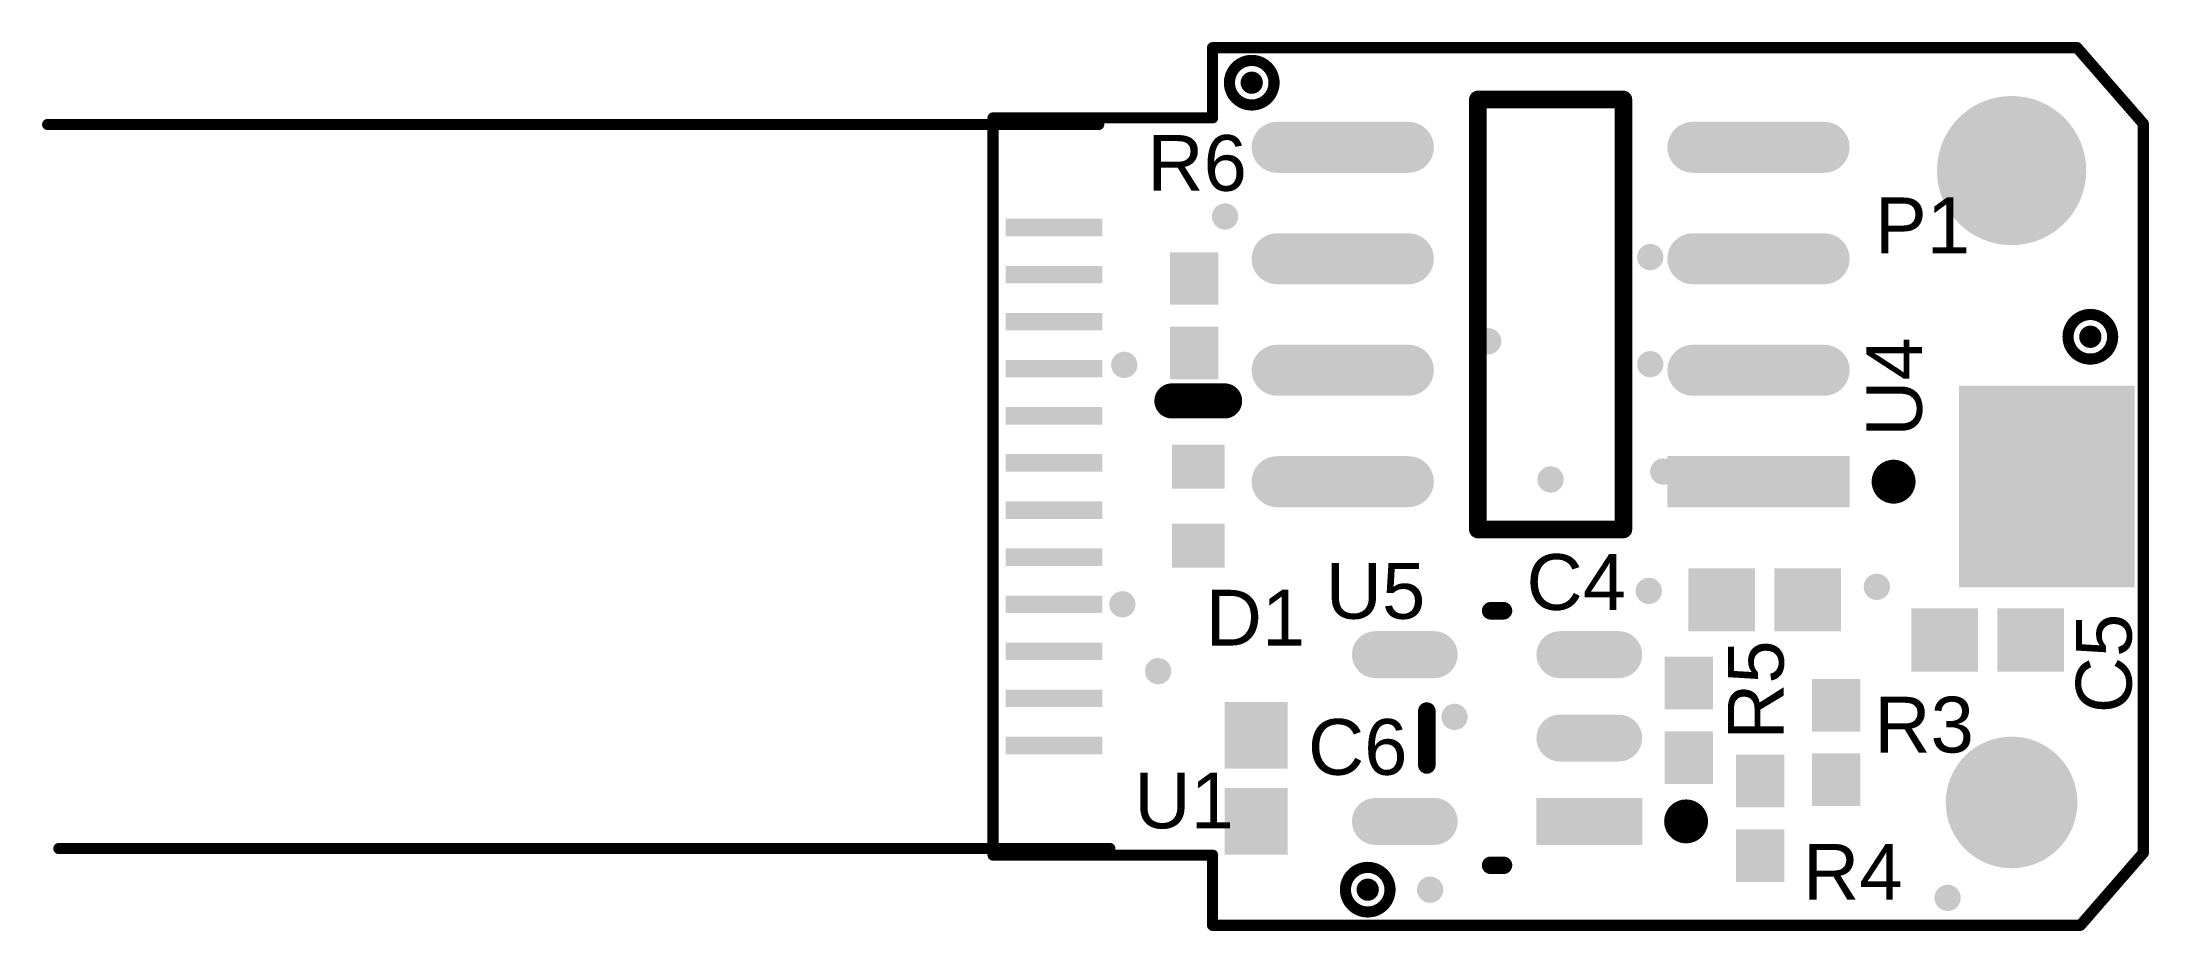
# Model space of a CAD drawing. Header units: millimetres. Extents: x -10.8 to 13.2, y -0.1 to 10.1.
import ezdxf

# ---------------------------------------------------------------- set-up
doc = ezdxf.new("R2010")
doc.units = ezdxf.units.MM
for name, color, linetype in [('KeepOutLayer', 6, 'Continuous'), ('MultiLayer', 9, 'Continuous'), ('PadHoleLayer', 156, 'Continuous'), ('TopOverlay', 2, 'Continuous'), ('TopPaste', 8, 'Continuous'), ('ViaHoleLayer', 16, 'Continuous')]:
    doc.layers.add(name, color=color, linetype=linetype)
doc.styles.add('Arial', font='', dxfattribs={"height": 0.2})
doc.styles.get('Arial').set_extended_font_data('Arial')

# ---------------------------------------------------------------- blocks, each defined once
blk = doc.blocks.new('ROHM_SML_P11MT_V_1')
at = {"layer": 'TopPaste'}
for points in [[(-0.7, 0.3), (-0.2, 0.3), (-0.2, -0.3), (-0.7, -0.3)], [(0.2, 0.3), (0.7, 0.3), (0.7, -0.3), (0.2, -0.3)]]:
    blk.add_hatch(color=8, dxfattribs=at).paths.add_polyline_path(points)
at = {"layer": 'TopOverlay', "const_width": 0.4}
blk.add_lwpolyline([(1.2, 0.3), (1.2, -0.3)], dxfattribs=at)
at = {"layer": 'TopOverlay', "const_width": 0.2}
for points in [[(1.1, 0.3, 1), (1.3, 0.3, 1)], [(1.1, -0.3, 1), (1.3, -0.3, 1)]]:
    blk.add_lwpolyline(points, format="xyb", close=True, dxfattribs=at)
blk = doc.blocks.new('RESC1005X40X25NL05T10_2')
at = {"layer": 'TopPaste'}
for points in [[(-0.725, -0.275), (-0.725, 0.275), (-0.125, 0.275), (-0.125, -0.275)], [(0.125, -0.275), (0.125, 0.275), (0.725, 0.275), (0.725, -0.275)]]:
    blk.add_hatch(color=8, dxfattribs=at).paths.add_polyline_path(points)
blk = doc.blocks.new('UDPI_3')
at = {"layer": 'MultiLayer'}
h = blk.add_hatch(color=9, dxfattribs=at)
edge = h.paths.add_edge_path()
edge.add_arc((1.183, -0.018), 0.85, 0, 360)
at = {"layer": 'PadHoleLayer'}
h = blk.add_hatch(color=156, dxfattribs=at)
edge = h.paths.add_edge_path()
edge.add_arc((1.183, -0.018), 0.75, 0, 360)
blk = doc.blocks.new('FP_SOT23_5_GAMS1812131437_IPC_C_4')
at = {"layer": 'TopPaste'}
blk.add_hatch(color=8, dxfattribs=at).paths.add_polyline_path([(-1.653, 1.218), (-0.448, 1.218), (-0.448, 0.682), (-1.653, 0.682)])
h = blk.add_hatch(color=8, dxfattribs=at)
edge = h.paths.add_edge_path()
edge.add_arc((0.716, 0.95), 0.268, 90, 180)
edge.add_line((0.448, 0.95), (0.448, 0.95))
edge.add_arc((0.716, 0.95), 0.268, 180, 270)
edge.add_line((0.716, 0.682), (1.385, 0.682))
edge.add_arc((1.385, 0.95), 0.268, 270, 360)
edge.add_line((1.653, 0.95), (1.653, 0.95))
edge.add_arc((1.385, 0.95), 0.268, 0, 90)
edge.add_line((1.385, 1.218), (0.716, 1.218))
h = blk.add_hatch(color=8, dxfattribs=at)
edge = h.paths.add_edge_path()
edge.add_arc((-1.385, 0), 0.268, 90, 180)
edge.add_line((-1.653, 0), (-1.653, 0))
edge.add_arc((-1.385, 0), 0.268, 180, 270)
edge.add_line((-1.385, -0.268), (-0.716, -0.268))
edge.add_arc((-0.716, 0), 0.268, 270, 360)
edge.add_line((-0.448, 0), (-0.448, 0))
edge.add_arc((-0.716, 0), 0.268, 0, 90)
edge.add_line((-0.716, 0.268), (-1.385, 0.268))
h = blk.add_hatch(color=8, dxfattribs=at)
edge = h.paths.add_edge_path()
edge.add_arc((-1.385, -0.95), 0.268, 90, 180)
edge.add_line((-1.653, -0.95), (-1.653, -0.95))
edge.add_arc((-1.385, -0.95), 0.268, 180, 270)
edge.add_line((-1.385, -1.218), (-0.716, -1.218))
edge.add_arc((-0.716, -0.95), 0.268, 270, 360)
edge.add_line((-0.448, -0.95), (-0.448, -0.95))
edge.add_arc((-0.716, -0.95), 0.268, 0, 90)
edge.add_line((-0.716, -0.682), (-1.385, -0.682))
h = blk.add_hatch(color=8, dxfattribs=at)
edge = h.paths.add_edge_path()
edge.add_arc((0.716, -0.95), 0.268, 90, 180)
edge.add_line((0.448, -0.95), (0.448, -0.95))
edge.add_arc((0.716, -0.95), 0.268, 180, 270)
edge.add_line((0.716, -1.218), (1.385, -1.218))
edge.add_arc((1.385, -0.95), 0.268, 270, 360)
edge.add_line((1.653, -0.95), (1.653, -0.95))
edge.add_arc((1.385, -0.95), 0.268, 0, 90)
edge.add_line((1.385, -0.682), (0.716, -0.682))
at = {"layer": 'TopOverlay', "const_width": 0.2}
for points in [[(0.073, 1.45), (-0.073, 1.45)], [(0.8, 0.307), (0.8, -0.307)], [(0.073, -1.45), (-0.073, -1.45)]]:
    blk.add_lwpolyline(points, dxfattribs=at)
at = {"layer": 'TopOverlay'}
for points, const_width in [([(-0.123, 1.45, 1), (-0.023, 1.45, 1)], 0.1), ([(0.023, 1.45, 1), (0.123, 1.45, 1)], 0.1), ([(-2.028, 0.95, 1), (-2.278, 0.95, 1)], 0.25), ([(-2.341, 0.95, 1), (-2.216, 0.95, 1)], 0.125), ([(-2.091, 0.95, 1), (-1.966, 0.95, 1)], 0.125), ([(0.75, 0.307, 1), (0.85, 0.307, 1)], 0.1), ([(0.75, -0.307, 1), (0.85, -0.307, 1)], 0.1), ([(-0.123, -1.45, 1), (-0.023, -1.45, 1)], 0.1), ([(0.023, -1.45, 1), (0.123, -1.45, 1)], 0.1)]:
    blk.add_lwpolyline(points, format="xyb", close=True, dxfattribs=dict(at, const_width=const_width))
blk = doc.blocks.new('FP_C04_057_SWB_IPC_B_5')
at = {"layer": 'TopPaste'}
blk.add_hatch(color=8, dxfattribs=at).paths.add_polyline_path([(-3.406, 2.196), (-1.329, 2.196), (-1.329, 1.614), (-3.406, 1.614)])
h = blk.add_hatch(color=8, dxfattribs=at)
edge = h.paths.add_edge_path()
edge.add_arc((1.62, 1.905), 0.291, 90, 270)
edge.add_line((1.62, 1.614), (3.115, 1.614))
edge.add_arc((3.115, 1.905), 0.291, 270, 450)
edge.add_line((3.115, 2.196), (1.62, 2.196))
h = blk.add_hatch(color=8, dxfattribs=at)
edge = h.paths.add_edge_path()
edge.add_arc((-3.115, 0.635), 0.291, 90, 270)
edge.add_line((-3.115, 0.344), (-1.62, 0.344))
edge.add_arc((-1.62, 0.635), 0.291, 270, 450)
edge.add_line((-1.62, 0.926), (-3.115, 0.926))
h = blk.add_hatch(color=8, dxfattribs=at)
edge = h.paths.add_edge_path()
edge.add_arc((1.62, 0.635), 0.291, 90, 270)
edge.add_line((1.62, 0.344), (3.115, 0.344))
edge.add_arc((3.115, 0.635), 0.291, 270, 450)
edge.add_line((3.115, 0.926), (1.62, 0.926))
h = blk.add_hatch(color=8, dxfattribs=at)
edge = h.paths.add_edge_path()
edge.add_arc((-3.115, -0.635), 0.291, 90, 270)
edge.add_line((-3.115, -0.926), (-1.62, -0.926))
edge.add_arc((-1.62, -0.635), 0.291, 270, 450)
edge.add_line((-1.62, -0.344), (-3.115, -0.344))
h = blk.add_hatch(color=8, dxfattribs=at)
edge = h.paths.add_edge_path()
edge.add_arc((1.62, -0.635), 0.291, 90, 270)
edge.add_line((1.62, -0.926), (3.115, -0.926))
edge.add_arc((3.115, -0.635), 0.291, 270, 450)
edge.add_line((3.115, -0.344), (1.62, -0.344))
h = blk.add_hatch(color=8, dxfattribs=at)
edge = h.paths.add_edge_path()
edge.add_arc((-3.115, -1.905), 0.291, 90, 270)
edge.add_line((-3.115, -2.196), (-1.62, -2.196))
edge.add_arc((-1.62, -1.905), 0.291, 270, 450)
edge.add_line((-1.62, -1.614), (-3.115, -1.614))
h = blk.add_hatch(color=8, dxfattribs=at)
edge = h.paths.add_edge_path()
edge.add_arc((1.62, -1.905), 0.291, 90, 270)
edge.add_line((1.62, -2.196), (3.115, -2.196))
edge.add_arc((3.115, -1.905), 0.291, 270, 450)
edge.add_line((3.115, -1.614), (1.62, -1.614))
at = {"layer": 'TopOverlay', "const_width": 0.2}
for points in [[(-0.829, 2.45), (-0.829, -2.45)], [(0.829, 2.45), (-0.829, 2.45)], [(0.829, 2.45), (0.829, -2.45)], [(0.829, -2.45), (-0.829, -2.45)]]:
    blk.add_lwpolyline(points, dxfattribs=at)
at = {"layer": 'TopOverlay'}
for points, const_width in [([(-0.879, 2.45, 1), (-0.779, 2.45, 1)], 0.1), ([(-0.879, 2.45, 1), (-0.779, 2.45, 1)], 0.1), ([(0.779, 2.45, 1), (0.879, 2.45, 1)], 0.1), ([(0.779, 2.45, 1), (0.879, 2.45, 1)], 0.1), ([(-3.781, 1.905, 1), (-4.031, 1.905, 1)], 0.25), ([(-4.094, 1.905, 1), (-3.969, 1.905, 1)], 0.125), ([(-3.844, 1.905, 1), (-3.719, 1.905, 1)], 0.125), ([(-0.879, -2.45, 1), (-0.779, -2.45, 1)], 0.1), ([(-0.879, -2.45, 1), (-0.779, -2.45, 1)], 0.1), ([(0.779, -2.45, 1), (0.879, -2.45, 1)], 0.1), ([(0.779, -2.45, 1), (0.879, -2.45, 1)], 0.1)]:
    blk.add_lwpolyline(points, format="xyb", close=True, dxfattribs=dict(at, const_width=const_width))
blk = doc.blocks.new('USB_C___P____A06_8')
at = {"layer": 'TopPaste'}
for points in [[(-3.05, 0.55), (-2.85, 0.55), (-2.85, -0.55), (-3.05, -0.55)], [(-2.514, 0.55), (-2.314, 0.55), (-2.314, -0.55), (-2.514, -0.55)], [(-1.978, 0.55), (-1.778, 0.55), (-1.778, -0.55), (-1.978, -0.55)], [(-1.442, 0.55), (-1.242, 0.55), (-1.242, -0.55), (-1.442, -0.55)], [(-0.906, 0.55), (-0.706, 0.55), (-0.706, -0.55), (-0.906, -0.55)], [(-0.37, 0.55), (-0.17, 0.55), (-0.17, -0.55), (-0.37, -0.55)], [(0.17, 0.55), (0.37, 0.55), (0.37, -0.55), (0.17, -0.55)], [(0.706, 0.55), (0.906, 0.55), (0.906, -0.55), (0.706, -0.55)], [(1.242, 0.55), (1.442, 0.55), (1.442, -0.55), (1.242, -0.55)], [(1.778, 0.55), (1.978, 0.55), (1.978, -0.55), (1.778, -0.55)], [(2.314, 0.55), (2.514, 0.55), (2.514, -0.55), (2.314, -0.55)], [(2.85, 0.55), (3.05, 0.55), (3.05, -0.55), (2.85, -0.55)]]:
    blk.add_hatch(color=8, dxfattribs=at).paths.add_polyline_path(points)
at = {"layer": 'TopOverlay', "const_width": 0.127}
for points in [[(-4.125, -11.462), (-4.125, 0.508)], [(4.125, -11.335), (4.125, 0.635)]]:
    blk.add_lwpolyline(points, dxfattribs=at)
at = {"layer": 'TopOverlay', "const_width": 0.0635}
for points in [[(-4.157, 0.508, 1), (-4.093, 0.508, 1)], [(4.093, 0.635, 1), (4.157, 0.635, 1)], [(4.093, -11.335, 1), (4.157, -11.335, 1)], [(-4.157, -11.462, 1), (-4.093, -11.462, 1)]]:
    blk.add_lwpolyline(points, format="xyb", close=True, dxfattribs=at)
blk = doc.blocks.new('GUVA_S12SD_B_9')
at = {"layer": 'TopPaste'}
blk.add_hatch(color=8, dxfattribs=at).paths.add_polyline_path([(1.15, 1), (1.15, -1), (-1.15, -1), (-1.15, 1)])
blk = doc.blocks.new('RESC1005X40X25NL05T10_10')
at = {"layer": 'TopPaste'}
for points in [[(-0.725, -0.275), (-0.725, 0.275), (-0.125, 0.275), (-0.125, -0.275)], [(0.125, -0.275), (0.125, 0.275), (0.725, 0.275), (0.725, -0.275)]]:
    blk.add_hatch(color=8, dxfattribs=at).paths.add_polyline_path(points)
blk = doc.blocks.new('RESC1005X40X25NL05T10_11')
at = {"layer": 'TopPaste'}
for points in [[(-0.725, -0.275), (-0.725, 0.275), (-0.125, 0.275), (-0.125, -0.275)], [(0.125, -0.275), (0.125, 0.275), (0.725, 0.275), (0.725, -0.275)]]:
    blk.add_hatch(color=8, dxfattribs=at).paths.add_polyline_path(points)
blk = doc.blocks.new('RESC1005X40X25NL05T10_12')
at = {"layer": 'TopPaste'}
for points in [[(-0.725, -0.275), (-0.725, 0.275), (-0.125, 0.275), (-0.125, -0.275)], [(0.125, -0.275), (0.125, 0.275), (0.725, 0.275), (0.725, -0.275)]]:
    blk.add_hatch(color=8, dxfattribs=at).paths.add_polyline_path(points)
blk = doc.blocks.new('CAPC1005X55X25ML05T10_15')
at = {"layer": 'TopPaste'}
for points in [[(-0.87, -0.36), (-0.87, 0.36), (-0.11, 0.36), (-0.11, -0.36)], [(0.11, -0.36), (0.11, 0.36), (0.87, 0.36), (0.87, -0.36)]]:
    blk.add_hatch(color=8, dxfattribs=at).paths.add_polyline_path(points)
blk = doc.blocks.new('CAPC1005X55X25ML05T10_16')
at = {"layer": 'TopPaste'}
for points in [[(-0.87, -0.36), (-0.87, 0.36), (-0.11, 0.36), (-0.11, -0.36)], [(0.11, -0.36), (0.11, 0.36), (0.87, 0.36), (0.87, -0.36)]]:
    blk.add_hatch(color=8, dxfattribs=at).paths.add_polyline_path(points)
blk = doc.blocks.new('CAPC1005X55X25ML05T10_17')
at = {"layer": 'TopPaste'}
for points in [[(-0.87, -0.36), (-0.87, 0.36), (-0.11, 0.36), (-0.11, -0.36)], [(0.11, -0.36), (0.11, 0.36), (0.87, 0.36), (0.87, -0.36)]]:
    blk.add_hatch(color=8, dxfattribs=at).paths.add_polyline_path(points)
blk = doc.blocks.new('FIDUCIAL_21')
at = {"layer": 'TopPaste'}
h = blk.add_hatch(color=8, dxfattribs=at)
edge = h.paths.add_edge_path()
edge.add_arc((0, 0), 0.127, 0, 360)
at = {"layer": 'TopOverlay'}
for points, const_width in [([(0.254, 0, 1), (-0.254, 0, 1)], 0.127), ([(-0.28575, 0, 1), (-0.22225, 0, 1)], 0.0635), ([(0.22225, 0, 1), (0.28575, 0, 1)], 0.0635)]:
    blk.add_lwpolyline(points, format="xyb", close=True, dxfattribs=dict(at, const_width=const_width))
blk = doc.blocks.new('FIDUCIAL_22')
at = {"layer": 'TopPaste'}
h = blk.add_hatch(color=8, dxfattribs=at)
edge = h.paths.add_edge_path()
edge.add_arc((0, 0), 0.127, 0, 360)
at = {"layer": 'TopOverlay'}
for points, const_width in [([(0.254, 0, 1), (-0.254, 0, 1)], 0.127), ([(-0.28575, 0, 1), (-0.22225, 0, 1)], 0.0635), ([(0.22225, 0, 1), (0.28575, 0, 1)], 0.0635)]:
    blk.add_lwpolyline(points, format="xyb", close=True, dxfattribs=dict(at, const_width=const_width))
blk = doc.blocks.new('FIDUCIAL_23')
at = {"layer": 'TopPaste'}
h = blk.add_hatch(color=8, dxfattribs=at)
edge = h.paths.add_edge_path()
edge.add_arc((0, 0), 0.127, 0, 360)
at = {"layer": 'TopOverlay'}
for points, const_width in [([(0.254, 0, 1), (-0.254, 0, 1)], 0.127), ([(-0.28575, 0, 1), (-0.22225, 0, 1)], 0.0635), ([(0.22225, 0, 1), (0.28575, 0, 1)], 0.0635)]:
    blk.add_lwpolyline(points, format="xyb", close=True, dxfattribs=dict(at, const_width=const_width))

msp = doc.modelspace()

# ---------------------------------------------------------------- hatches: boundary and pattern name
at = {"layer": 'ViaHoleLayer'}
h = msp.add_hatch(color=16, dxfattribs=at)
edge = h.paths.add_edge_path()
edge.add_arc((2.642, 8.077), 0.15, 0, 360)
h = msp.add_hatch(color=16, dxfattribs=at)
edge = h.paths.add_edge_path()
edge.add_arc((7.485, 7.614), 0.15, 0, 360)
h = msp.add_hatch(color=16, dxfattribs=at)
edge = h.paths.add_edge_path()
edge.add_arc((5.639, 6.655), 0.15, 0, 360)
h = msp.add_hatch(color=16, dxfattribs=at)
edge = h.paths.add_edge_path()
edge.add_arc((1.494, 6.386), 0.15, 0, 360)
h = msp.add_hatch(color=16, dxfattribs=at)
edge = h.paths.add_edge_path()
edge.add_arc((7.485, 6.394), 0.15, 0, 360)
h = msp.add_hatch(color=16, dxfattribs=at)
edge = h.paths.add_edge_path()
edge.add_arc((7.633, 5.17), 0.15, 0, 360)
h = msp.add_hatch(color=16, dxfattribs=at)
edge = h.paths.add_edge_path()
edge.add_arc((6.35, 5.08), 0.15, 0, 360)
h = msp.add_hatch(color=16, dxfattribs=at)
edge = h.paths.add_edge_path()
edge.add_arc((7.468, 3.81), 0.15, 0, 360)
h = msp.add_hatch(color=16, dxfattribs=at)
edge = h.paths.add_edge_path()
edge.add_arc((10.065, 3.857), 0.15, 0, 360)
h = msp.add_hatch(color=16, dxfattribs=at)
edge = h.paths.add_edge_path()
edge.add_arc((1.473, 3.658), 0.15, 0, 360)
h = msp.add_hatch(color=16, dxfattribs=at)
edge = h.paths.add_edge_path()
edge.add_arc((1.88, 2.896), 0.15, 0, 360)
h = msp.add_hatch(color=16, dxfattribs=at)
edge = h.paths.add_edge_path()
edge.add_arc((5.256, 2.375), 0.15, 0, 360)
h = msp.add_hatch(color=16, dxfattribs=at)
edge = h.paths.add_edge_path()
edge.add_arc((11.6, 1.4), 0.75, 0, 360)
h = msp.add_hatch(color=16, dxfattribs=at)
edge = h.paths.add_edge_path()
edge.add_arc((4.978, 0.406), 0.15, 0, 360)
h = msp.add_hatch(color=16, dxfattribs=at)
edge = h.paths.add_edge_path()
edge.add_arc((10.871, 0.313), 0.15, 0, 360)

# ---------------------------------------------------------------- linework, layer by layer
at = {"layer": 'KeepOutLayer', "const_width": 0.127}
for points in [[(2.5, 10), (12.346, 10)], [(2.5, 9.2), (2.5, 10)], [(12.346, 10), (13.1, 9.134)], [(0, 9.2), (2.5, 9.2)], [(0, 0.8), (0, 9.2)], [(13.1, 0.824), (13.1, 9.134)], [(0, 0.8), (2.5, 0.8)], [(2.5, 0), (2.5, 0.8)], [(12.384, 0), (13.1, 0.824)], [(2.5, 0), (12.384, 0)]]:
    msp.add_lwpolyline(points, dxfattribs=at)
at = {"layer": 'KeepOutLayer', "const_width": 0.0635}
for points in [[(2.468, 10, 1), (2.532, 10, 1)], [(2.468, 10, 1), (2.532, 10, 1)], [(12.314, 10, 1), (12.378, 10, 1)], [(12.314, 10, 1), (12.378, 10, 1)], [(-0.032, 9.2, 1), (0.032, 9.2, 1)], [(-0.032, 9.2, 1), (0.032, 9.2, 1)], [(2.468, 9.2, 1), (2.532, 9.2, 1)], [(2.468, 9.2, 1), (2.532, 9.2, 1)], [(13.068, 9.134, 1), (13.132, 9.134, 1)], [(13.068, 9.134, 1), (13.132, 9.134, 1)], [(-0.032, 0.8, 1), (0.032, 0.8, 1)], [(-0.032, 0.8, 1), (0.032, 0.8, 1)], [(2.468, 0.8, 1), (2.532, 0.8, 1)], [(2.468, 0.8, 1), (2.532, 0.8, 1)], [(13.068, 0.824, 1), (13.132, 0.824, 1)], [(13.068, 0.824, 1), (13.132, 0.824, 1)], [(2.468, 0, 1), (2.532, 0, 1)], [(2.468, 0, 1), (2.532, 0, 1)], [(12.353, 0, 1), (12.416, 0, 1)], [(12.353, 0, 1), (12.416, 0, 1)]]:
    msp.add_lwpolyline(points, format="xyb", close=True, dxfattribs=at)

# ---------------------------------------------------------------- block references
for name, p, rotation in [('FIDUCIAL_22', (2.946, 9.601), 90), ('FP_C04_057_SWB_IPC_B_5', (6.35, 6.96), 180), ('UDPI_3', (11.582, 7.417), 90), ('USB_C___P____A06_8', (0.695, 5), 270), ('RESC1005X40X25NL05T10_2', (2.29, 6.945), 270), ('FIDUCIAL_21', (12.497, 6.706), 90), ('ROHM_SML_P11MT_V_1', (2.337, 4.775), 90), ('GUVA_S12SD_B_9', (12, 5), 270), ('FP_SOT23_5_GAMS1812131437_IPC_C_4', (5.74, 2.134), 180), ('CAPC1005X55X25ML05T10_16', (11.328, 3.251), 180), ('RESC1005X40X25NL05T10_10', (7.925, 2.337), 270), ('RESC1005X40X25NL05T10_12', (9.601, 2.083), 90), ('CAPC1005X55X25ML05T10_15', (2.997, 1.676), 270), ('RESC1005X40X25NL05T10_11', (8.738, 1.219), 90), ('FIDUCIAL_23', (4.267, 0.406), 90)]:
    msp.add_blockref(name, p, dxfattribs=dict(rotation=rotation))
msp.add_blockref('CAPC1005X55X25ML05T10_17', (8.788, 3.708))

# ---------------------------------------------------------------- texts
at = {"layer": 'TopOverlay', "style": 'Arial'}
for s, p in [('R6', (1.757, 8.369)), ('P1', (10.042, 7.658)), ('U5', (3.789, 3.493)), ('C4', (6.075, 3.594)), ('D1', (2.422, 3.188)), ('R3', (10.037, 1.969)), ('C6', (3.586, 1.715)), ('U1', (1.609, 1.105)), ('R4', (9.225, 0.292))]:
    msp.add_text(s, height=0.635, dxfattribs=at).set_placement(p)
for s, p in [('U4', (10.579, 5.567)), ('C5', (12.967, 2.417)), ('R5', (9.004, 2.113))]:
    msp.add_text(s, height=0.635, rotation=90, dxfattribs=at).set_placement(p)

doc.saveas('drawing.dxf')
